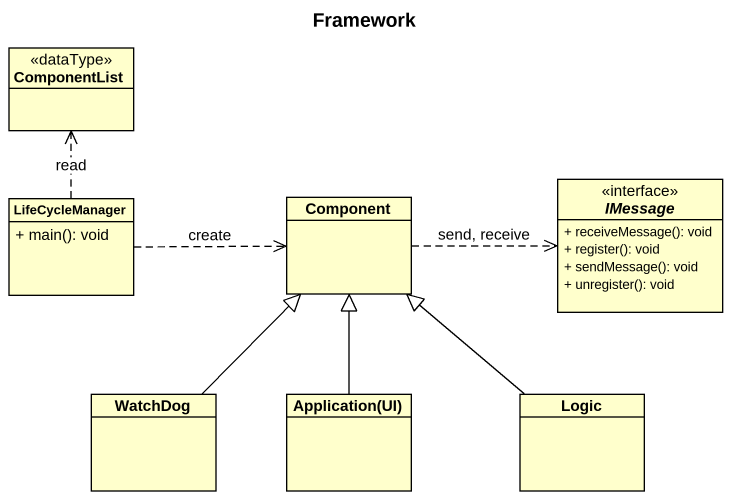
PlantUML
@startuml
title Framework
hide circle
hide empty members
skinparam classAttributeIconSize 0
class ComponentList <<dataType>>
class LifeCycleManager {
  + main(): void
}
class "Component" as Component_
interface IMessage {
  + receiveMessage(): void
  + register(): void
  + sendMessage(): void
  + unregister(): void
}
class WatchDog
class "Application(UI)" as Application_UI
class Logic
LifeCycleManager .up.> ComponentList : read
LifeCycleManager .right.> Component_ : create
Component_ .right.> IMessage : send, receive
WatchDog -up-|> Component_
Application_UI -up-|> Component_
Logic -up-|> Component_
@enduml
